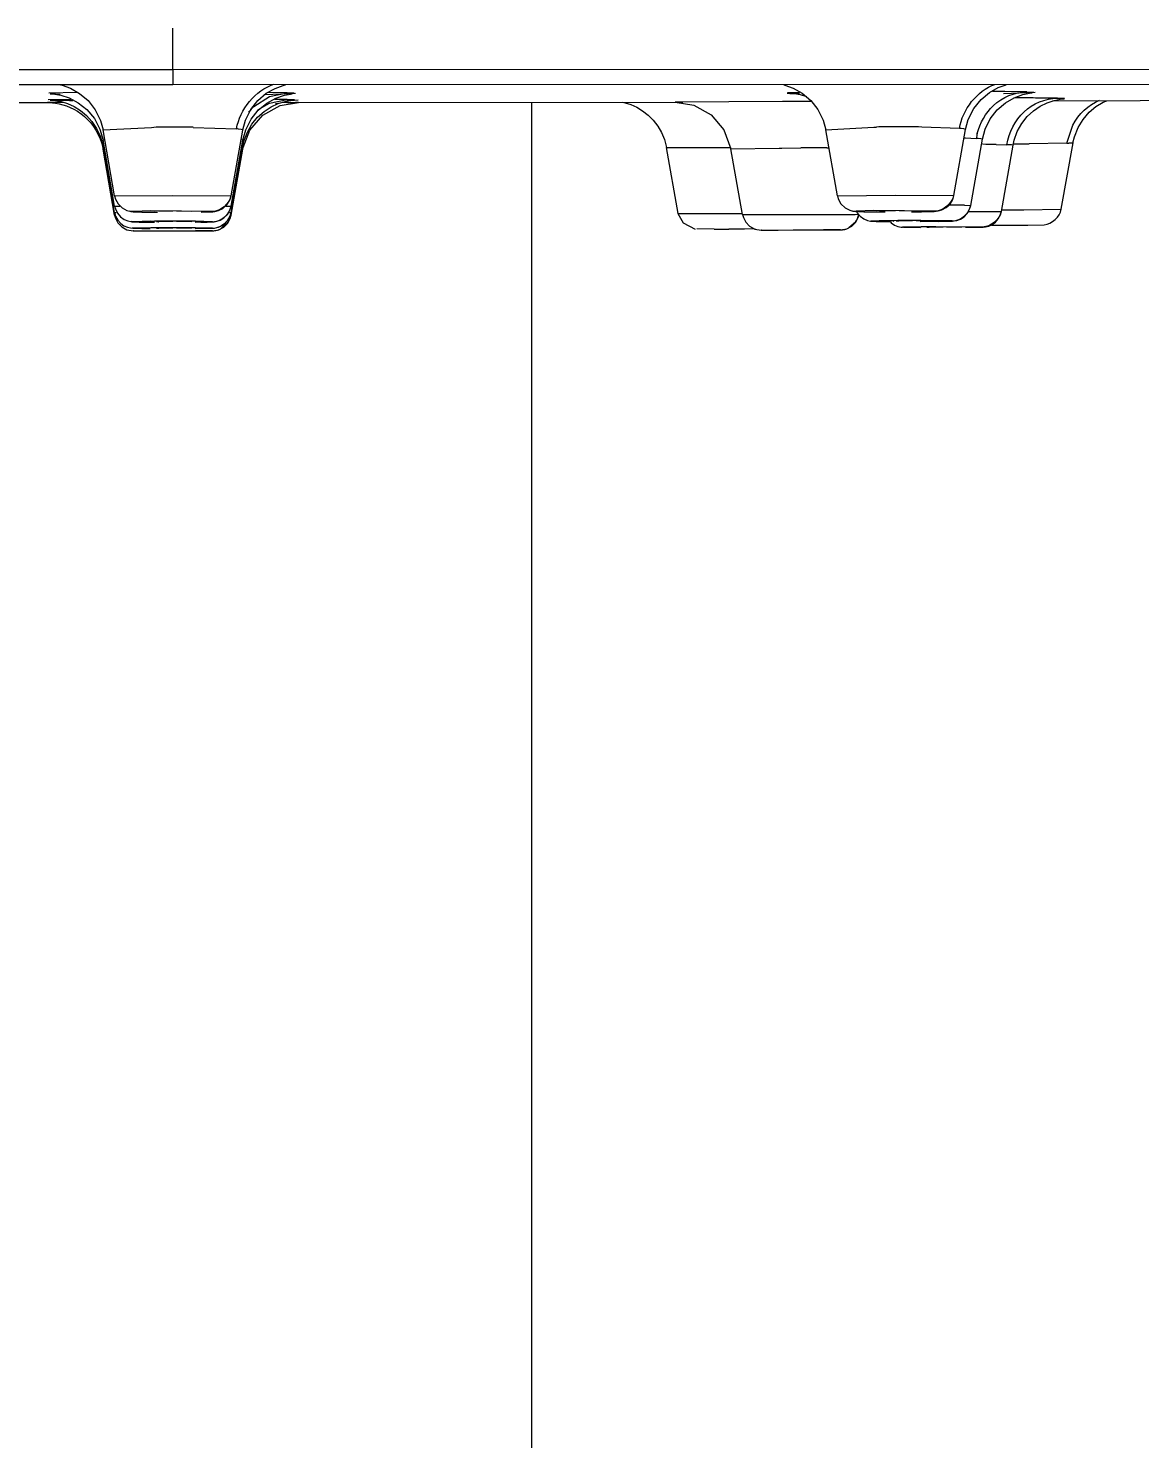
# Model space of a CAD drawing. Header units: millimetres. Extents: x 5438 to 6032, y -2661 to -1821.
# Drawn here: x 5622.18 to 5629.54, y -2103.02 to -2093.67 of the extents above; entities that cross this region are included whole.
import ezdxf

# ---------------------------------------------------------------- set-up
doc = ezdxf.new("R2010")
doc.units = ezdxf.units.MM
doc.header["$LTSCALE"] = 0.1
doc.layers.get('0').update_dxf_attribs({"lineweight": 15})
doc.layers.add('DIM', color=3, linetype='Continuous', lineweight=9)
doc.styles.get("Standard").update_dxf_attribs({"font": 'arial.ttf'})
doc.dimstyles.new('ISO-25', dxfattribs={"dimtxt": 2.5, "dimasz": 2.5, "dimexe": 1.25, "dimexo": 0.625, "dimtad": 1, "dimlfac": 5, "dimtxsty": 'Standard', "dimcen": 2.5, "dimadec": 0, "dimazin": 0, "dimtfac": 1, "dimtmove": 0, "dimatfit": 3, "dimfxl": 0, "dimarcsym": 0})

# ---------------------------------------------------------------- blocks, each defined once
blk = doc.blocks.new('*D113')
at = {"layer": 'Defpoints', "color": 0}
for p in [(5589.7146, -2093.2612), (5656.561, -2093.262), (5656.561, -2117.8368)]:
    blk.add_point(p, dxfattribs=at)
at = {"layer": 'DIM', "color": 0, "lineweight": -2}
for p, q in [((5589.7146, -2093.8862), (5589.7146, -2119.0868)), ((5656.561, -2093.887), (5656.561, -2119.0868)), ((5593.7146, -2117.8368), (5652.561, -2117.8368))]:
    blk.add_line(p, q, dxfattribs=at)
at = {"layer": 'DIM', "color": 0}
for points in [[(5593.7146, -2117.1701), (5593.7146, -2118.5035), (5589.7146, -2117.8368)], [(5652.561, -2117.1701), (5652.561, -2118.5035), (5656.561, -2117.8368)]]:
    blk.add_solid(points, dxfattribs=at)
at = {"layer": 'DIM', "color": 0, "insert": (5636.6157, -2115.1695), "char_height": 4, "attachment_point": 5}
blk.add_mtext('267.5', dxfattribs=at)
blk = doc.blocks.new('*D122')
at = {"layer": 'Defpoints', "color": 0}
for p in [(5623.1378, -2068.0436), (5711.5796, -2580.4433), (5737.2119, -2580.4433)]:
    blk.add_point(p, dxfattribs=at)
at = {"layer": 'DIM', "color": 0, "lineweight": -2}
for p, q in [((5623.7628, -2068.0436), (5738.4619, -2068.0436)), ((5737.2119, -2072.0436), (5737.2119, -2576.4433)), ((5712.2046, -2580.4433), (5738.4619, -2580.4433))]:
    blk.add_line(p, q, dxfattribs=at)
at = {"layer": 'DIM', "color": 0}
for points in [[(5736.5452, -2072.0436), (5737.8785, -2072.0436), (5737.2119, -2068.0436)], [(5736.5452, -2576.4433), (5737.8785, -2576.4433), (5737.2119, -2580.4433)]]:
    blk.add_solid(points, dxfattribs=at)
at = {"layer": 'DIM', "color": 0, "insert": (5733.9648, -2324.2434), "char_height": 4, "attachment_point": 5, "rotation": 90}
blk.add_mtext('(2280)', dxfattribs=at)

msp = doc.modelspace()

# ---------------------------------------------------------------- linework, layer by layer
at = {"color": 7, "linetype": 'Continuous'}
for p, q in [((5623.1378, -2093.9464), (5623.1378, -2093.6732)), ((5610.878, -2093.9421), (5623.1378, -2093.9464)), ((5623.1378, -2093.946), (5635.2293, -2093.9418)), ((5623.1378, -2093.946), (5623.1378, -2094.0492)), ((5623.1378, -2094.0492), (5610.8966, -2094.0449)), ((5635.3355, -2094.0449), (5623.1378, -2094.0492)), ((5627.2479, -2094.0698), (5627.3079, -2094.1035)), ((5619.7928, -2094.1627), (5622.3245, -2094.1656)), ((5622.4606, -2094.1446), (5622.312, -2094.147)), ((5622.5034, -2094.0985), (5622.3163, -2094.1033)), ((5622.325, -2094.1076), (5622.35, -2094.1088)), ((5622.3851, -2094.1503), (5622.3799, -2094.1503)), ((5622.3804, -2094.1097), (5622.3901, -2094.1098)), ((5622.3944, -2094.1162), (5622.4508, -2094.1346)), ((5622.4508, -2094.1346), (5622.511, -2094.1666)), ((5622.4601, -2094.0713), (5622.5199, -2094.1051)), ((5623.6744, -2094.1915), (5623.7776, -2094.1247)), ((5623.7488, -2094.1124), (5623.9506, -2094.1031)), ((5623.7568, -2094.1044), (5623.8143, -2094.0719)), ((5623.8952, -2094.101), (5623.7705, -2094.0985)), ((5623.7776, -2094.1247), (5623.8952, -2094.101)), ((5623.7778, -2094.1691), (5623.8957, -2094.1456)), ((5623.8929, -2094.1504), (5623.9675, -2094.1471)), ((5623.8952, -2094.101), (5623.936, -2094.1024)), ((5623.8957, -2094.1456), (5623.9364, -2094.1464)), ((5623.9165, -2094.1097), (5623.9285, -2094.1083)), ((5623.9511, -2094.1656), (5626.4838, -2094.1628)), ((5625.5128, -2094.1639), (5625.5128, -2149.9482)), ((5627.1767, -2094.1594), (5626.4658, -2094.1624)), ((5626.4658, -2094.1624), (5626.4838, -2094.1625)), ((5626.4838, -2094.1625), (5626.5165, -2094.1625)), ((5627.2435, -2094.1593), (5627.1767, -2094.1594)), ((5627.2074, -2094.1031), (5627.2246, -2094.1049)), ((5627.2819, -2094.0983), (5627.2107, -2094.1016)), ((5627.2246, -2094.1049), (5627.2487, -2094.1059)), ((5627.2895, -2094.1591), (5627.2435, -2094.1593)), ((5627.2439, -2094.1053), (5627.2552, -2094.1064)), ((5627.2894, -2094.1068), (5627.2799, -2094.1067)), ((5627.3711, -2094.1589), (5627.2895, -2094.1591)), ((5628.6401, -2094.1062), (5628.8503, -2094.0968)), ((5628.795, -2094.0949), (5628.6503, -2094.0925)), ((5628.6532, -2094.1683), (5628.7112, -2094.1345)), ((5628.795, -2094.0949), (5628.8413, -2094.0968)), ((5628.9981, -2094.1367), (5629.0441, -2094.1376)), ((5622.3833, -2094.1652), (5622.3065, -2094.1657)), ((5622.3245, -2094.1659), (5622.3572, -2094.166)), ((5622.4092, -2094.1651), (5622.3833, -2094.1652)), ((5622.4328, -2094.1878), (5622.4579, -2094.1979)), ((5622.4399, -2094.1728), (5622.4826, -2094.1923)), ((5622.4579, -2094.1979), (5622.4823, -2094.2099)), ((5622.4823, -2094.2099), (5622.5062, -2094.2238)), ((5622.4826, -2094.1923), (5622.5249, -2094.2186)), ((5622.5062, -2094.2238), (5622.5295, -2094.2397)), ((5622.5249, -2094.2186), (5622.5649, -2094.2519)), ((5623.6479, -2094.3486), (5623.7332, -2094.2498)), ((5623.7002, -2094.2139), (5623.7778, -2094.1691)), ((5623.7332, -2094.2498), (5623.8474, -2094.1862)), ((5623.7419, -2094.2253), (5623.7879, -2094.1952)), ((5623.8474, -2094.1862), (5623.969, -2094.1657)), ((5623.8963, -2094.1652), (5623.8672, -2094.1651)), ((5623.8923, -2094.1661), (5623.9641, -2094.1658)), ((5623.8963, -2094.1652), (5623.9368, -2094.1654)), ((5623.969, -2094.1657), (5623.9511, -2094.1655)), ((5628.5994, -2094.2148), (5628.6532, -2094.1683)), ((5628.7983, -2094.2587), (5628.8397, -2094.2203)), ((5629.1677, -2094.2771), (5629.208, -2094.2304)), ((5622.6547, -2094.3431), (5622.675, -2094.415)), ((5622.6747, -2094.3475), (5622.996, -2094.3301)), ((5622.7518, -2094.7848), (5622.6747, -2094.3475)), ((5622.996, -2094.3301), (5623.0118, -2094.3299)), ((5623.2711, -2094.33), (5623.5596, -2094.3399)), ((5623.5238, -2094.7847), (5623.6009, -2094.3477)), ((5623.5902, -2094.3436), (5623.572, -2094.3411)), ((5623.6006, -2094.3476), (5623.5901, -2094.3436)), ((5623.6006, -2094.3476), (5623.6185, -2094.2821)), ((5623.6006, -2094.4152), (5623.62, -2094.3455)), ((5623.603, -2094.4634), (5623.6479, -2094.3486)), ((5623.62, -2094.3455), (5623.6559, -2094.2755)), ((5623.631, -2094.3625), (5623.6616, -2094.3096)), ((5627.4635, -2094.3464), (5627.7822, -2094.3282)), ((5627.5404, -2094.7829), (5627.4635, -2094.3464)), ((5627.7822, -2094.3282), (5627.8002, -2094.3279)), ((5628.3484, -2094.3366), (5628.099, -2094.3278)), ((5628.3124, -2094.782), (5628.3897, -2094.3441)), ((5628.3789, -2094.3401), (5628.3608, -2094.3378)), ((5628.3894, -2094.344), (5628.3789, -2094.3401)), ((5628.3894, -2094.344), (5628.4078, -2094.277)), ((5628.5011, -2094.4087), (5628.5192, -2094.3425)), ((5629.061, -2094.435), (5629.1004, -2094.3152)), ((5629.1107, -2094.3925), (5629.1347, -2094.3313)), ((5629.1347, -2094.3313), (5629.1677, -2094.2771)), ((5622.6553, -2094.3872), (5622.6718, -2094.4415)), ((5622.6718, -2094.4415), (5622.675, -2094.4576)), ((5622.7518, -2094.8523), (5622.6747, -2094.4151)), ((5623.5238, -2094.8523), (5623.6009, -2094.4152)), ((5623.6006, -2094.4152), (5623.5902, -2094.4122)), ((5623.6006, -2094.4578), (5623.6088, -2094.4219)), ((5623.6088, -2094.4219), (5623.631, -2094.3625)), ((5628.3893, -2094.4004), (5628.4603, -2094.4034)), ((5628.4241, -2094.8471), (5628.5014, -2094.4088)), ((5628.4907, -2094.4059), (5628.4726, -2094.4042)), ((5628.5011, -2094.4087), (5628.4907, -2094.4059)), ((5628.5923, -2094.4435), (5628.6633, -2094.4452)), ((5628.7039, -2094.4485), (5628.7114, -2094.4152)), ((5629.061, -2094.435), (5628.8112, -2094.4388)), ((5629.024, -2094.8723), (5629.1015, -2094.4331)), ((5629.0911, -2094.434), (5629.0732, -2094.4347)), ((5629.1012, -2094.4331), (5629.1107, -2094.3925)), ((5622.7518, -2094.8949), (5622.6747, -2094.4577)), ((5622.7518, -2094.9126), (5622.6747, -2094.4754)), ((5623.5238, -2094.8949), (5623.6009, -2094.4578)), ((5623.5238, -2094.9126), (5623.6009, -2094.4755)), ((5623.6006, -2094.4755), (5623.603, -2094.4634)), ((5626.4075, -2094.4644), (5626.7266, -2094.4641)), ((5626.4844, -2094.9003), (5626.4075, -2094.4645)), ((5626.7266, -2094.4641), (5626.7444, -2094.464)), ((5626.7444, -2094.464), (5626.8347, -2094.4636)), ((5626.835, -2094.4721), (5627.1541, -2094.4675)), ((5626.9119, -2094.9078), (5626.835, -2094.4721)), ((5627.1541, -2094.4675), (5627.1718, -2094.4674)), ((5627.1718, -2094.4674), (5627.2978, -2094.4667)), ((5627.4711, -2094.4659), (5627.4857, -2094.4659)), ((5628.6268, -2094.8873), (5628.7042, -2094.4486)), ((5628.6936, -2094.4468), (5628.6756, -2094.4457)), ((5628.7039, -2094.4485), (5628.6936, -2094.4468)), ((5622.7518, -2094.7848), (5623.1378, -2094.781)), ((5623.1378, -2094.781), (5623.5219, -2094.7844)), ((5623.5153, -2094.8129), (5623.5238, -2094.7847)), ((5627.5404, -2094.7829), (5627.9263, -2094.7788)), ((5627.9263, -2094.7788), (5628.3106, -2094.7816)), ((5628.3049, -2094.8078), (5628.3124, -2094.782)), ((5622.7518, -2094.8523), (5622.7811, -2094.8515)), ((5622.7518, -2094.8949), (5622.758, -2094.9176)), ((5622.8761, -2094.8885), (5622.8524, -2094.8863)), ((5622.8749, -2094.8881), (5622.8761, -2094.8885)), ((5622.8761, -2094.8885), (5622.9134, -2094.8905)), ((5622.9922, -2094.884), (5622.8765, -2094.8875)), ((5622.9134, -2094.8905), (5622.9873, -2094.8919)), ((5622.931, -2094.8911), (5622.9602, -2094.8916)), ((5622.9602, -2094.8916), (5623.0355, -2094.8925)), ((5623.3995, -2094.8875), (5622.9922, -2094.884)), ((5623.0128, -2094.8881), (5623.0132, -2094.8883)), ((5623.1378, -2094.8858), (5623.0446, -2094.8871)), ((5623.2624, -2094.8879), (5623.1614, -2094.8864)), ((5623.2628, -2094.8881), (5623.2624, -2094.8879)), ((5623.4898, -2094.8514), (5623.5219, -2094.8521)), ((5623.5156, -2094.8797), (5623.5238, -2094.8523)), ((5626.484, -2094.9003), (5626.5195, -2094.9638)), ((5626.4844, -2094.9003), (5626.5067, -2094.9008)), ((5626.5005, -2094.9009), (5626.5705, -2094.9015)), ((5626.8288, -2094.9019), (5626.8703, -2094.9018)), ((5626.8703, -2094.9018), (5626.9124, -2094.9017)), ((5626.9119, -2094.9078), (5627.2978, -2094.9079)), ((5627.2978, -2094.9079), (5627.5568, -2094.9072)), ((5627.6649, -2094.8866), (5627.6418, -2094.8845)), ((5627.642, -2094.9068), (5627.6571, -2094.9067)), ((5627.6571, -2094.9067), (5627.6819, -2094.9064)), ((5627.6637, -2094.8862), (5627.6649, -2094.8865)), ((5627.6649, -2094.8865), (5627.7022, -2094.8884)), ((5627.7809, -2094.882), (5627.6653, -2094.8855)), ((5627.6783, -2094.9272), (5627.6839, -2094.9063)), ((5627.7022, -2094.8884), (5627.7762, -2094.8897)), ((5627.7433, -2094.8894), (5627.856, -2094.8903)), ((5628.1884, -2094.8848), (5627.7809, -2094.882)), ((5627.8013, -2094.8859), (5627.8017, -2094.8861)), ((5627.9263, -2094.8835), (5627.8183, -2094.8849)), ((5628.051, -2094.8854), (5627.9499, -2094.884)), ((5628.031, -2094.8898), (5628.0981, -2094.889)), ((5628.0513, -2094.8855), (5628.051, -2094.8854)), ((5628.0981, -2094.889), (5628.1253, -2094.8885)), ((5628.3826, -2094.8463), (5628.4222, -2094.8469)), ((5628.4103, -2094.8874), (5628.4995, -2094.8873)), ((5628.4167, -2094.8726), (5628.424, -2094.8471)), ((5628.4995, -2094.8873), (5628.6248, -2094.8872)), ((5628.6268, -2094.8767), (5628.6378, -2094.8767)), ((5628.7761, -2094.8761), (5629.0219, -2094.8727)), ((5629.0236, -2094.8725), (5629.0219, -2094.8727)), ((5629.024, -2094.8724), (5629.0236, -2094.8725)), ((5622.758, -2094.9176), (5622.7728, -2094.9452)), ((5622.7728, -2094.9452), (5622.7919, -2094.9667)), ((5622.8569, -2094.9969), (5622.8675, -2094.9981)), ((5622.8761, -2094.9559), (5622.8606, -2094.9549)), ((5622.8761, -2094.9984), (5622.8675, -2094.9981)), ((5622.8765, -2094.9552), (5622.8749, -2094.9556)), ((5622.8749, -2094.9556), (5622.8761, -2094.9559)), ((5622.8764, -2094.9979), (5622.8749, -2094.9982)), ((5622.8749, -2094.9982), (5622.8761, -2094.9983)), ((5622.8761, -2094.9559), (5622.9136, -2094.9573)), ((5622.8761, -2094.9983), (5622.9138, -2094.9991)), ((5622.9914, -2094.9966), (5622.8764, -2094.9979)), ((5622.9918, -2094.9528), (5622.8765, -2094.9552)), ((5622.9136, -2094.9573), (5622.9877, -2094.9583)), ((5622.9145, -2094.9574), (5622.9575, -2094.958)), ((5622.9575, -2094.958), (5623.0152, -2094.9585)), ((5623.0128, -2094.9556), (5623.0132, -2094.9557)), ((5623.0128, -2094.9982), (5623.0133, -2094.9982)), ((5623.0737, -2094.9542), (5623.0296, -2094.9548)), ((5623.0296, -2094.9548), (5623.0417, -2094.9552)), ((5623.0736, -2094.9974), (5623.0296, -2094.9977)), ((5623.0296, -2094.9977), (5623.0451, -2094.998)), ((5623.2623, -2094.9981), (5623.1971, -2094.9974)), ((5623.2624, -2094.9555), (5623.1973, -2094.9542)), ((5623.2628, -2094.9982), (5623.2623, -2094.9981)), ((5623.2628, -2094.9556), (5623.2624, -2094.9555)), ((5623.2845, -2094.9583), (5623.3991, -2094.9559)), ((5623.2849, -2094.9997), (5623.3992, -2094.9983)), ((5623.3995, -2094.998), (5623.2882, -2094.9967)), ((5623.3995, -2094.9552), (5623.2885, -2094.9528)), ((5623.3232, -2094.9579), (5623.3638, -2094.9573)), ((5623.4998, -2094.9646), (5623.456, -2095.0021)), ((5623.5182, -2094.9335), (5623.5238, -2094.9126)), ((5626.5195, -2094.9638), (5626.5975, -2095.0042)), ((5626.7235, -2095.0042), (5626.6093, -2095.0036)), ((5626.9243, -2095.0039), (5626.8205, -2095.0041)), ((5626.9947, -2095.0036), (5626.9243, -2095.0039)), ((5627.5611, -2095.0097), (5627.6019, -2095.0027)), ((5627.6599, -2094.9583), (5627.6162, -2094.9958)), ((5627.7767, -2094.9519), (5627.7617, -2094.9511)), ((5627.777, -2094.9512), (5627.7755, -2094.9517)), ((5627.7755, -2094.9517), (5627.7767, -2094.9519)), ((5627.7767, -2094.9519), (5627.8142, -2094.9532)), ((5627.8165, -2094.9498), (5627.777, -2094.9512)), ((5627.8142, -2094.9532), (5627.8883, -2094.9539)), ((5627.8923, -2094.9487), (5627.8165, -2094.9498)), ((5627.913, -2094.9513), (5627.9134, -2094.9514)), ((5627.9738, -2094.9498), (5627.9298, -2094.9505)), ((5627.9298, -2094.9505), (5627.9453, -2094.9509)), ((5627.9623, -2094.9912), (5627.9713, -2094.9921)), ((5627.9795, -2094.9923), (5627.9713, -2094.9921)), ((5627.9798, -2094.9919), (5627.9783, -2094.9921)), ((5627.9783, -2094.9921), (5627.9795, -2094.9923)), ((5627.9795, -2094.9923), (5628.0915, -2094.9932)), ((5628.019, -2094.9911), (5627.9798, -2094.9919)), ((5628.1625, -2094.9506), (5628.0666, -2094.9498)), ((5628.0883, -2094.954), (5628.2997, -2094.9507)), ((5628.3001, -2094.9501), (5628.0933, -2094.9477)), ((5628.1156, -2094.9917), (5628.1162, -2094.9918)), ((5628.1765, -2094.9908), (5628.1324, -2094.9913)), ((5628.1324, -2094.9913), (5628.1479, -2094.9914)), ((5628.163, -2094.9507), (5628.1625, -2094.9506)), ((5628.5028, -2094.9904), (5628.1918, -2094.9898)), ((5628.2099, -2094.953), (5628.2328, -2094.9527)), ((5628.2328, -2094.9527), (5628.2699, -2094.952)), ((5628.3651, -2094.9909), (5628.264, -2094.9907)), ((5628.3656, -2094.991), (5628.3651, -2094.9909)), ((5628.3883, -2094.9923), (5628.5025, -2094.9907)), ((5628.5609, -2094.9789), (5628.6203, -2094.9789)), ((5628.8019, -2094.9779), (5628.9096, -2094.9758)), ((5622.8331, -2095.0087), (5622.8748, -2095.0159)), ((5622.8748, -2095.0158), (5622.8762, -2095.0159)), ((5622.8764, -2095.0158), (5622.875, -2095.0158)), ((5622.8762, -2095.0159), (5622.9885, -2095.0161)), ((5622.8764, -2095.0158), (5623.3973, -2095.0158)), ((5623.0128, -2095.0158), (5623.0134, -2095.0159)), ((5623.2853, -2095.0161), (5623.3992, -2095.0159)), ((5623.3994, -2095.0158), (5623.2878, -2095.0156)), ((5623.3973, -2095.0158), (5623.398, -2095.0158)), ((5623.3992, -2095.0159), (5623.4006, -2095.0158)), ((5623.4008, -2095.0158), (5623.3994, -2095.0158)), ((5627.0368, -2095.011), (5627.0353, -2095.011)), ((5627.0353, -2095.011), (5627.0366, -2095.0111)), ((5627.0366, -2095.0111), (5627.1489, -2095.0109)), ((5627.0368, -2095.011), (5627.3538, -2095.0099)), ((5627.1728, -2095.0107), (5627.1733, -2095.0107)), ((5627.2484, -2095.0102), (5627.4832, -2095.0097)), ((5627.4457, -2095.0101), (5627.5597, -2095.0096)), ((5627.5598, -2095.0096), (5627.4482, -2095.0097)), ((5627.5581, -2095.0096), (5627.5586, -2095.0096)), ((5627.5597, -2095.0096), (5627.5612, -2095.0096)), ((5627.5612, -2095.0096), (5627.5598, -2095.0096))]:
    msp.add_line(p, q, dxfattribs=at)
for points in [[(5622.3928, -2094.0491), (5622.4041, -2094.0514), (5622.4601, -2094.0713)], [(5623.8143, -2094.0719), (5623.8681, -2094.0524), (5623.8835, -2094.0491)], [(5627.1852, -2094.0487), (5627.1917, -2094.05), (5627.2479, -2094.0698)], [(5628.5481, -2094.0991), (5628.6061, -2094.0669), (5628.6591, -2094.0482)], [(5622.3326, -2094.1492), (5622.3321, -2094.1492), (5622.3373, -2094.1495), (5622.3605, -2094.1521), (5622.3984, -2094.1596), (5622.4399, -2094.1728)], [(5622.3449, -2094.1081), (5622.3453, -2094.1081), (5622.3564, -2094.1093), (5622.3944, -2094.1162)], [(5622.5199, -2094.1051), (5622.5763, -2094.1532), (5622.6233, -2094.2133), (5622.6578, -2094.2837), (5622.675, -2094.3474)], [(5623.6185, -2094.2821), (5623.6537, -2094.2113), (5623.7013, -2094.1512), (5623.7568, -2094.1044)], [(5623.7593, -2094.1702), (5623.8189, -2094.1373), (5623.8768, -2094.1173), (5623.9165, -2094.1097)], [(5623.7879, -2094.1952), (5623.8352, -2094.1731), (5623.881, -2094.1587), (5623.9189, -2094.1516), (5623.9393, -2094.1495), (5623.9435, -2094.1492)], [(5626.1158, -2094.1633), (5626.1336, -2094.167), (5626.1719, -2094.1792), (5626.211, -2094.1967), (5626.2497, -2094.2198), (5626.2868, -2094.2485), (5626.3206, -2094.2826), (5626.3503, -2094.3213), (5626.375, -2094.364), (5626.3941, -2094.4103), (5626.4079, -2094.4644)], [(5626.4658, -2094.1624), (5626.5884, -2094.1829), (5626.7034, -2094.247), (5626.789, -2094.3467), (5626.8354, -2094.472)], [(5627.2552, -2094.1064), (5627.2935, -2094.1132), (5627.3352, -2094.1267)], [(5627.3079, -2094.1035), (5627.3645, -2094.1516), (5627.4117, -2094.2117), (5627.4464, -2094.2821), (5627.4638, -2094.3464)], [(5628.4078, -2094.277), (5628.4436, -2094.2059), (5628.492, -2094.1457), (5628.5481, -2094.0991)], [(5628.7112, -2094.1345), (5628.7689, -2094.1131), (5628.8123, -2094.1038), (5628.8297, -2094.1017), (5628.8313, -2094.1016)], [(5628.8397, -2094.2203), (5628.8844, -2094.1898), (5628.9306, -2094.1669), (5628.9761, -2094.1515), (5629.0156, -2094.1433), (5629.04, -2094.1404), (5629.0463, -2094.14)], [(5628.9658, -2094.155), (5629.5465, -2094.153), (5630.5881, -2094.1482)], [(5629.208, -2094.2304), (5629.2534, -2094.1925), (5629.3018, -2094.1634), (5629.3249, -2094.1537)], [(5622.3143, -2094.1658), (5622.314, -2094.1658), (5622.3152, -2094.1658), (5622.3226, -2094.1661), (5622.3401, -2094.1672), (5622.361, -2094.1698), (5622.3837, -2094.1738), (5622.4079, -2094.1798), (5622.4328, -2094.1878)], [(5622.511, -2094.1666), (5622.5679, -2094.2122), (5622.6173, -2094.2716), (5622.6547, -2094.3431)], [(5622.5295, -2094.2397), (5622.5518, -2094.2576), (5622.573, -2094.2776)], [(5622.5649, -2094.2519), (5622.6009, -2094.2917), (5622.6314, -2094.337), (5622.6553, -2094.3872)], [(5623.6559, -2094.2755), (5623.7036, -2094.2164), (5623.7593, -2094.1702)], [(5623.6616, -2094.3096), (5623.6992, -2094.2636), (5623.7419, -2094.2253)], [(5628.5192, -2094.3425), (5628.5535, -2094.2734), (5628.5994, -2094.2148)], [(5622.573, -2094.2776), (5622.593, -2094.2997), (5622.6115, -2094.3235), (5622.6282, -2094.3491), (5622.6429, -2094.3765), (5622.6556, -2094.4056)], [(5628.7114, -2094.4152), (5628.7326, -2094.3567), (5628.762, -2094.3045), (5628.7983, -2094.2587)], [(5622.6556, -2094.4056), (5622.666, -2094.4365), (5622.6738, -2094.4691), (5622.675, -2094.4753)], [(5622.7518, -2094.7848), (5622.7574, -2094.8057), (5622.7742, -2094.8371), (5622.801, -2094.8639), (5622.8322, -2094.8807), (5622.8524, -2094.8863)], [(5623.469, -2094.8678), (5623.4962, -2094.8436), (5623.5153, -2094.8129)], [(5627.5405, -2094.7828), (5627.5464, -2094.8047), (5627.5638, -2094.8365), (5627.5912, -2094.8631), (5627.6224, -2094.8793), (5627.6418, -2094.8845)], [(5628.2617, -2094.8622), (5628.2872, -2094.838), (5628.3049, -2094.8078)], [(5622.7518, -2094.8523), (5622.7564, -2094.8703), (5622.7702, -2094.8989), (5622.7905, -2094.9228), (5622.8147, -2094.9402), (5622.8393, -2094.9505), (5622.8589, -2094.9547), (5622.8606, -2094.9549)], [(5622.8523, -2094.8862), (5622.8596, -2094.8874), (5622.8744, -2094.8889), (5622.8888, -2094.8897), (5622.9072, -2094.8904), (5622.931, -2094.8911)], [(5622.8765, -2094.8875), (5622.8751, -2094.8878), (5622.8749, -2094.8881)], [(5623.3248, -2094.8914), (5623.3509, -2094.8909), (5623.3726, -2094.8903), (5623.3896, -2094.8896), (5623.4027, -2094.8888), (5623.4162, -2094.8874), (5623.4394, -2094.882), (5623.469, -2094.8678)], [(5623.3991, -2094.8885), (5623.4005, -2094.8882), (5623.4007, -2094.8879), (5623.3995, -2094.8875)], [(5623.4057, -2094.9982), (5623.4074, -2094.9981), (5623.4201, -2094.9967), (5623.4406, -2094.9917), (5623.4634, -2094.9813), (5623.4844, -2094.966), (5623.5028, -2094.9453), (5623.5171, -2094.9186), (5623.5238, -2094.8949)], [(5623.4763, -2094.9302), (5623.4986, -2094.9083), (5623.5156, -2094.8797)], [(5626.9119, -2094.9078), (5626.9173, -2094.9281), (5626.9332, -2094.9586), (5626.9588, -2094.9851), (5626.9935, -2095.004), (5627.0353, -2095.0111)], [(5627.6418, -2094.8845), (5627.6485, -2094.8855), (5627.6628, -2094.887), (5627.6764, -2094.8877), (5627.6937, -2094.8883), (5627.7159, -2094.8889), (5627.7433, -2094.8894)], [(5627.6653, -2094.8855), (5627.6639, -2094.8859), (5627.6637, -2094.8862)], [(5627.6668, -2094.8872), (5627.671, -2094.8957), (5627.6915, -2094.9195), (5627.7157, -2094.9366)], [(5628.1253, -2094.8885), (5628.1487, -2094.8879), (5628.1678, -2094.8873), (5628.1826, -2094.8866), (5628.1945, -2094.8858), (5628.2087, -2094.884), (5628.2332, -2094.8774), (5628.2617, -2094.8622)], [(5628.1879, -2094.8858), (5628.1894, -2094.8854), (5628.1895, -2094.8851), (5628.1884, -2094.8848)], [(5628.3794, -2094.9228), (5628.4006, -2094.9008), (5628.4167, -2094.8726)], [(5628.5086, -2094.9906), (5628.5099, -2094.9905), (5628.5216, -2094.9893), (5628.5433, -2094.9842), (5628.5662, -2094.9738), (5628.5876, -2094.9583), (5628.6062, -2094.937), (5628.6204, -2094.9104), (5628.6268, -2094.8873)], [(5622.7518, -2094.9126), (5622.7572, -2094.9328), (5622.773, -2094.9633)], [(5622.773, -2094.9633), (5622.7985, -2094.9898), (5622.8331, -2095.0087)], [(5622.7919, -2094.9667), (5622.8136, -2094.9821), (5622.8365, -2094.9922), (5622.8569, -2094.9969)], [(5622.8597, -2094.9548), (5622.8649, -2094.9554), (5622.8751, -2094.9562), (5622.8853, -2094.9566), (5622.8982, -2094.957), (5622.9145, -2094.9574)], [(5623.3638, -2094.9573), (5623.3793, -2094.9569), (5623.3915, -2094.9566), (5623.4012, -2094.9561), (5623.4108, -2094.9554), (5623.4278, -2094.9527), (5623.4519, -2094.9447), (5623.4763, -2094.9302)], [(5623.3991, -2094.9559), (5623.4006, -2094.9557), (5623.4007, -2094.9554), (5623.3995, -2094.9552)], [(5623.3992, -2094.9983), (5623.4006, -2094.9982), (5623.4007, -2094.9981), (5623.3995, -2094.998)], [(5623.4007, -2095.0159), (5623.4416, -2095.009), (5623.4761, -2094.9905)], [(5623.4761, -2094.9905), (5623.5019, -2094.9642), (5623.5182, -2094.9335)], [(5627.6019, -2095.0027), (5627.6364, -2094.9842), (5627.6621, -2094.9578), (5627.6783, -2094.9272)], [(5627.7157, -2094.9366), (5627.7403, -2094.9468), (5627.7599, -2094.9508), (5627.7617, -2094.9511)], [(5627.7608, -2094.951), (5627.7656, -2094.9515), (5627.7754, -2094.9522), (5627.7851, -2094.9526), (5627.7972, -2094.9529), (5627.8124, -2094.9532), (5627.8308, -2094.9535), (5627.8777, -2094.9539)], [(5627.8891, -2094.954), (5627.8965, -2094.962), (5627.9188, -2094.9773), (5627.9419, -2094.9869), (5627.9623, -2094.9912)], [(5628.2699, -2094.952), (5628.2838, -2094.9517), (5628.2948, -2094.9513), (5628.3037, -2094.9508), (5628.3136, -2094.95), (5628.3322, -2094.9465), (5628.3558, -2094.9378), (5628.3794, -2094.9228)], [(5628.2997, -2094.9507), (5628.3011, -2094.9505), (5628.3012, -2094.9503), (5628.3001, -2094.9501)], [(5628.5025, -2094.9907), (5628.5039, -2094.9906), (5628.504, -2094.9905), (5628.5028, -2094.9904)]]:
    msp.add_lwpolyline(points, dxfattribs=at)
for centre, radius, start, end in [((5622.3941, -2091.9721), 2.1782, 268.17581, 268.46376), ((5622.383, -2092.3184), 1.8317, 268.52318, 269.20899), ((5622.3938, -2092.7733), 1.3362, 268.11966, 268.46749), ((5622.4215, -2089.6104), 4.5401, 269.19395, 269.56247), ((5622.4231, -2091.6048), 2.505, 268.51377, 269.18351), ((5622.6109, -2077.4138), 16.7381, 269.23462, 269.53627), ((5623.6744, -2108.7061), 14.5622, 89.129, 89.45306), ((5627.2894, -2092.7645), 1.342, 268.26192, 268.64437), ((5627.3163, -2091.5451), 2.5617, 268.68746, 269.34185), ((5627.4393, -2099.4563), 5.3604, 91.55145, 91.68263), ((5628.3545, -2120.1277), 26.0369, 89.34907, 89.53059), ((5628.6156, -2147.0414), 52.9063, 89.74204, 89.89215), ((5628.7785, -2114.294), 20.1585, 89.37592, 89.78599), ((5623.9229, -2094.4553), 0.3624, 133.29415, 141.53598), ((5623.8971, -2094.4807), 0.3154, 90.1499, 104.43944), ((5623.1411, -2106.3725), 12.0432, 90.01553, 90.61482), ((5623.1407, -2106.2125), 11.8833, 89.37155, 90.01417), ((5623.503, -2094.9908), 0.6533, 83.94171, 85.03138), ((5627.9595, -2106.5217), 12.1948, 90.15561, 90.74851), ((5627.9541, -2105.7144), 11.3875, 89.27125, 90.13974), ((5628.2949, -2094.9823), 0.6479, 84.16405, 85.25999), ((5628.8606, -2094.4708), 0.4059, 165.6503, 170.44139), ((5628.4088, -2095.2672), 0.8654, 85.77295, 86.58992), ((5628.44, -2104.5608), 10.1184, 89.13727, 89.65004), ((5628.3128, -2044.5159), 49.9253, 270.45037, 270.57194), ((5628.9911, -2091.6854), 2.7505, 271.4576, 271.71197), ((5627.6488, -2154.2619), 59.7963, 90.170214, 90.336322), ((5628.6153, -2095.7678), 1.3235, 87.38865, 87.92086), ((5626.7525, -2056.9239), 37.978, 269.72528, 270.11505), ((5627.4263, -2056.5209), 38.3865, 270.19479, 270.32187), ((5627.559, -2094.8849), 0.1247, 323.98142, 349.99484), ((5628.2492, -2114.3934), 19.5476, 89.60886, 89.90684), ((5628.5188, -2050.2619), 44.615, 270.15277, 270.33042), ((5623.0306, -2084.0429), 10.9568, 269.38924, 269.77753), ((5623.1239, -2124.6862), 29.6899, 90.06835, 90.25576), ((5623.1242, -2111.2434), 16.2911, 90.1239, 90.46569), ((5623.139, -2118.7056), 23.7083, 90.0029, 90.15793), ((5623.1391, -2107.9326), 12.9786, 90.00558, 90.28876), ((5623.1376, -2132.2883), 37.292, 89.91599, 90.07549), ((5623.1377, -2115.3674), 20.4152, 89.84557, 90.13692), ((5623.198, -2101.6742), 6.6768, 90.0077, 90.31643), ((5623.1982, -2098.6175), 3.6633, 90.01456, 90.57853), ((5623.1537, -2123.9627), 28.9664, 89.7341, 89.9237), ((5623.154, -2110.7743), 15.8221, 89.51285, 89.85969), ((5623.3993, -2094.8315), 0.1238, 270.1025, 297.29288), ((5623.3993, -2094.8743), 0.1237, 270.06324, 297.27804), ((5623.3995, -2094.8926), 0.1232, 274.67818, 297.29084), ((5623.3985, -2094.8909), 0.1251, 323.96397, 350.01577), ((5623.5162, -2094.6132), 0.2995, 270.8348, 271.07074), ((5626.7482, -2052.845), 42.1592, 269.96648, 270.09825), ((5627.5594, -2094.8861), 0.1236, 270.17748, 297.36285), ((5628.0634, -2111.8337), 16.8859, 90.25095, 90.58068), ((5628.0701, -2108.4045), 13.455, 90.13674, 90.4099), ((5628.0868, -2116.1122), 21.1644, 89.98248, 90.26351), ((5628.1736, -2107.1561), 12.166, 90.37162, 90.72805), ((5628.3196, -2126.4519), 31.4624, 90.23275, 90.40959), ((5628.3156, -2120.1188), 25.1284, 90.17096, 90.31723), ((5628.2995, -2094.8262), 0.1239, 270.24033, 294.63266), ((5628.5902, -2072.8825), 22.0964, 270.07809, 270.25328), ((5628.588, -2070.7837), 24.1952, 270.23663, 270.50667), ((5623.3993, -2094.8929), 0.123, 270.03839, 274.75284)]:
    msp.add_arc(centre, radius, start, end, dxfattribs=at)
for points in [[(5623.5596, -2094.3399), (5623.5812, -2094.2133), (5623.6843, -2094.0816), (5623.8074, -2094.0447)], [(5628.3484, -2094.3366), (5628.3694, -2094.2134), (5628.4662, -2094.0856), (5628.5845, -2094.0452)], [(5628.5746, -2094.1856), (5628.6324, -2094.1311), (5628.7155, -2094.0956), (5628.795, -2094.0949)], [(5628.7773, -2094.2272), (5628.8352, -2094.1727), (5628.9185, -2094.1372), (5628.9981, -2094.1367)], [(5629.1004, -2094.3152), (5629.1377, -2094.2433), (5629.2032, -2094.1802), (5629.2781, -2094.1497)], [(5623.9368, -2094.1654), (5623.9382, -2094.1654), (5623.9396, -2094.1654), (5623.941, -2094.1654)], [(5623.941, -2094.1654), (5623.9414, -2094.1654), (5623.9418, -2094.1654), (5623.9422, -2094.1654)], [(5623.9641, -2094.1658), (5623.9657, -2094.1658), (5623.9673, -2094.1657), (5623.969, -2094.1657)], [(5628.4673, -2094.3702), (5628.485, -2094.3013), (5628.5228, -2094.2344), (5628.5746, -2094.1856)], [(5628.6633, -2094.4452), (5628.6767, -2094.3643), (5628.7176, -2094.2835), (5628.7773, -2094.2272)], [(5629.0911, -2094.434), (5629.0928, -2094.4338), (5629.0961, -2094.4336), (5629.0994, -2094.4333), (5629.101, -2094.4332)], [(5623.5219, -2094.7844), (5623.5126, -2094.8369), (5623.4529, -2094.8875), (5623.3995, -2094.8876)], [(5628.3106, -2094.7816), (5628.3012, -2094.8341), (5628.2417, -2094.8846), (5628.1884, -2094.8848)], [(5623.5219, -2094.8521), (5623.5154, -2094.8885), (5623.4889, -2094.9245), (5623.456, -2094.9415)], [(5623.5219, -2094.8948), (5623.5154, -2094.9313), (5623.4889, -2094.9673), (5623.456, -2094.9843)], [(5628.4222, -2094.8469), (5628.4154, -2094.885), (5628.3863, -2094.9227), (5628.3512, -2094.9388)], [(5628.6248, -2094.8872), (5628.6156, -2094.9397), (5628.5561, -2094.9902), (5628.5028, -2094.9904)], [(5628.9105, -2094.9757), (5628.9614, -2094.9712), (5629.0159, -2094.9228), (5629.0237, -2094.8723)]]:
    msp.add_open_spline(points, degree=3, dxfattribs=at)
for points, knots in [([(5623.936, -2094.1024), (5623.9375, -2094.1025), (5623.9381, -2094.1023), (5623.9419, -2094.103), (5623.9416, -2094.1031)], [0, 0, 0, 0, 0.80152, 1, 1, 1, 1]), ([(5623.9364, -2094.1464), (5623.9379, -2094.1464), (5623.9383, -2094.1463), (5623.9422, -2094.1467), (5623.9419, -2094.1467)], [0, 0, 0, 0, 0.812631, 1, 1, 1, 1]), ([(5622.6747, -2094.415), (5622.6746, -2094.4144), (5622.6774, -2094.4133), (5622.6791, -2094.413), (5622.6806, -2094.4127)], [0, 0, 0, 0, 0.28046, 1, 1, 1, 1]), ([(5628.3809, -2094.4002), (5628.3823, -2094.4003), (5628.3851, -2094.4003), (5628.3879, -2094.4004), (5628.3893, -2094.4004)], [0, 0, 0, 0, 0.503837, 1, 1, 1, 1]), ([(5622.6747, -2094.4577), (5622.6746, -2094.4575), (5622.6757, -2094.457), (5622.6764, -2094.4569), (5622.677, -2094.4567)], [0, 0, 0, 0, 0.284197, 1, 1, 1, 1]), ([(5622.6747, -2094.4754), (5622.6747, -2094.4753), (5622.6748, -2094.4752), (5622.675, -2094.4752), (5622.6751, -2094.4752)], [0, 0, 0, 0, 0.297541, 1, 1, 1, 1]), ([(5622.6751, -2094.4752), (5622.6756, -2094.4751), (5622.6771, -2094.4749), (5622.6786, -2094.4748), (5622.6795, -2094.4747)], [0, 0, 0, 0, 0.363455, 1, 1, 1, 1]), ([(5623.5961, -2094.4565), (5623.5958, -2094.4565), (5623.595, -2094.4564), (5623.5942, -2094.4563), (5623.5938, -2094.4562)], [0, 0, 0, 0, 0.474149, 1, 1, 1, 1]), ([(5623.6006, -2094.4578), (5623.6007, -2094.4574), (5623.5984, -2094.4569), (5623.5973, -2094.4567), (5623.5961, -2094.4565)], [0, 0, 0, 0, 0.26503, 1, 1, 1, 1]), ([(5623.6006, -2094.4755), (5623.6007, -2094.4753), (5623.5992, -2094.4753), (5623.5986, -2094.4751), (5623.5979, -2094.475)], [0, 0, 0, 0, 0.254681, 1, 1, 1, 1]), ([(5623.5219, -2094.7844), (5623.5224, -2094.7844), (5623.5228, -2094.7845), (5623.5238, -2094.7846), (5623.5238, -2094.7847)], [0, 0, 0, 0, 0.746656, 1, 1, 1, 1]), ([(5628.3106, -2094.7816), (5628.311, -2094.7817), (5628.3114, -2094.7818), (5628.3124, -2094.7818), (5628.3124, -2094.782)], [0, 0, 0, 0, 0.747375, 1, 1, 1, 1]), ([(5622.7518, -2094.8949), (5622.7523, -2094.8943), (5622.7562, -2094.8956), (5622.759, -2094.8948), (5622.7613, -2094.8948)], [0, 0, 0, 0, 0.255717, 1, 1, 1, 1]), ([(5622.7811, -2094.8515), (5622.782, -2094.8514), (5622.7838, -2094.8514), (5622.7855, -2094.8514), (5622.7865, -2094.8514)], [0, 0, 0, 0, 0.489847, 1, 1, 1, 1]), ([(5623.5125, -2094.8947), (5623.5144, -2094.8947), (5623.5175, -2094.8948), (5623.5206, -2094.8948), (5623.5219, -2094.8948)], [0, 0, 0, 0, 0.602038, 1, 1, 1, 1]), ([(5623.5219, -2094.852), (5623.5223, -2094.8521), (5623.5228, -2094.8521), (5623.5234, -2094.8522), (5623.5236, -2094.8522)], [0, 0, 0, 0, 0.634725, 1, 1, 1, 1]), ([(5623.5219, -2094.8948), (5623.5222, -2094.8948), (5623.5228, -2094.8948), (5623.5234, -2094.8948), (5623.5236, -2094.8949)], [0, 0, 0, 0, 0.634303, 1, 1, 1, 1]), ([(5628.4222, -2094.8469), (5628.4226, -2094.8469), (5628.423, -2094.8471), (5628.4241, -2094.847), (5628.424, -2094.8471)], [0, 0, 0, 0, 0.751926, 1, 1, 1, 1]), ([(5628.6248, -2094.8872), (5628.6253, -2094.8872), (5628.6257, -2094.8874), (5628.6268, -2094.8871), (5628.6268, -2094.8873)], [0, 0, 0, 0, 0.752203, 1, 1, 1, 1]), ([(5622.7518, -2094.9126), (5622.7519, -2094.9126), (5622.7522, -2094.9126), (5622.7525, -2094.9126), (5622.7527, -2094.9126)], [0, 0, 0, 0, 0.267804, 1, 1, 1, 1]), ([(5623.0417, -2094.9552), (5623.0423, -2094.9552), (5623.0434, -2094.9552), (5623.0445, -2094.9553), (5623.0451, -2094.9553)], [0, 0, 0, 0, 0.483313, 1, 1, 1, 1]), ([(5623.5218, -2094.9126), (5623.5223, -2094.9126), (5623.5228, -2094.9124), (5623.5238, -2094.9127), (5623.5238, -2094.9126)], [0, 0, 0, 0, 0.748882, 1, 1, 1, 1]), ([(5628.0666, -2094.9498), (5628.0657, -2094.9498), (5628.064, -2094.9498), (5628.0623, -2094.9498), (5628.0614, -2094.9498)], [0, 0, 0, 0, 0.496857, 1, 1, 1, 1])]:
    msp.add_open_spline(points, degree=3, knots=knots, dxfattribs=at)

# ---------------------------------------------------------------- dimensions: what is measured, and where the dimension line sits
at = {"layer": 'DIM'}
dim = msp.add_linear_dim(base=(5737.2119, -2580.4433), p1=(5623.1378, -2068.0436), p2=(5711.5796, -2580.4433), angle=90, text='(2280)', dimstyle='ISO-25', override={"dimtxt": 4, "dimasz": 4, "dimlfac": 4, "dimadec": 1, "dimfxl": 1.25}, dxfattribs=at)
dim.commit()
dim.dimension.update_dxf_attribs({"geometry": '*D122', "text_midpoint": (5733.9648, -2324.2434)})
dim = msp.add_linear_dim(base=(5656.561, -2117.8368), p1=(5589.7146, -2093.2612), p2=(5656.561, -2093.262), text='267.5', dimstyle='ISO-25', override={"dimtxt": 4, "dimasz": 4, "dimlfac": 4, "dimadec": 1, "dimfxl": 1.25}, dxfattribs=at)
dim.commit()
dim.dimension.update_dxf_attribs({"geometry": '*D113', "text_midpoint": (5636.6157, -2117.8368), "dimtype": 160})

doc.saveas('drawing.dxf')
